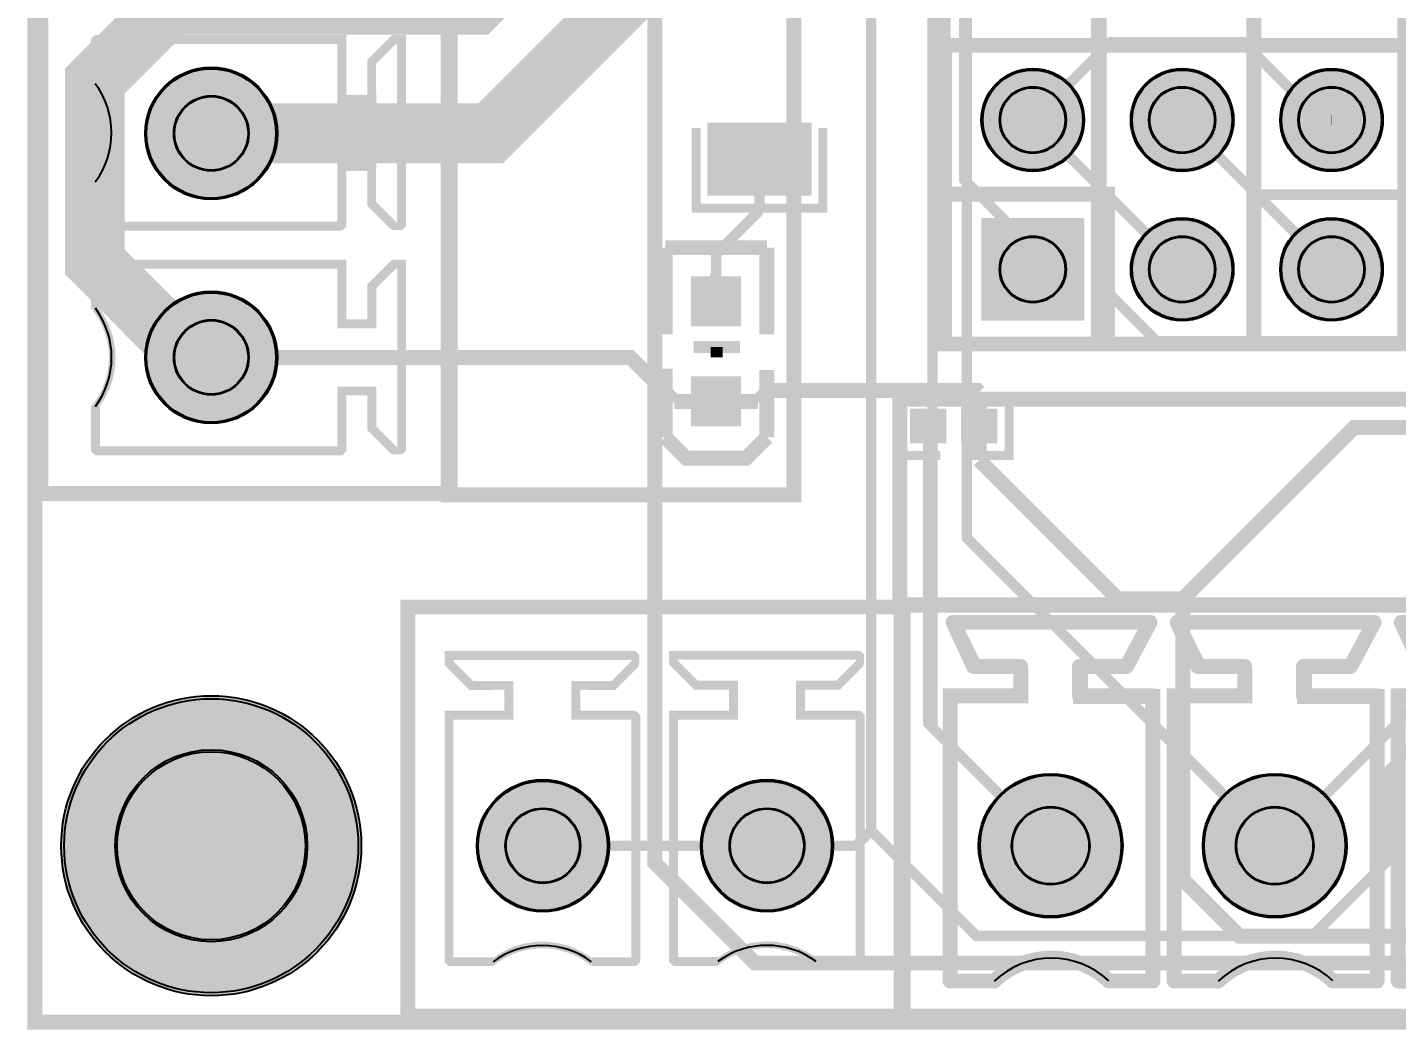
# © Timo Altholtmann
# Model space of a CAD drawing. Header units: millimetres. Extents: x -4 to 157, y 41 to 137.
# Drawn here: x -3.58 to 19.7, y 41.42 to 58.47 of the extents above; entities that cross this region are included whole.
import ezdxf

# ---------------------------------------------------------------- set-up
doc = ezdxf.new("R2010")
doc.units = ezdxf.units.MM
for name, color, linetype, true_color in [('BoardOutLine', 7, 'Continuous', 0xff00ff), ('BottomLayer', 7, 'Continuous', 0x0000ff), ('BottomSolderMaskLayer', 7, 'Continuous', 0xaa00ff), ('Document', 7, 'Continuous', 0xffffff), ('Multi-Layer', 7, 'Continuous', 0xc0c0c0), ('TopLayer', 7, 'Continuous', 0xff0000), ('TopPasteMaskLayer', 7, 'Continuous', 0x808080), ('TopSilkLayer', 7, 'Continuous', 0xffcc00), ('TopSolderMaskLayer', 7, 'Continuous', 0x800080)]:
    doc.layers.add(name, color=color, linetype=linetype, true_color=true_color)

msp = doc.modelspace()

# ---------------------------------------------------------------- hatches: boundary and pattern name
at = {"layer": 'BottomSolderMaskLayer'}
for points in [[(-1.582, 56.667, 1), (0.668, 56.667, 1)], [(12.637, 56.895, 1), (14.388, 56.895, 1)], [(15.177, 56.895, 1), (16.928, 56.895, 1)], [(17.717, 56.895, 1), (19.468, 56.895, 1)], [(12.637, 55.23), (14.388, 55.23), (14.388, 53.48), (12.637, 53.48)], [(15.177, 54.355, 1), (16.928, 54.355, 1)], [(17.717, 54.355, 1), (19.468, 54.355, 1)], [(-1.582, 52.857, 1), (0.668, 52.857, 1)], [(-3.007, 44.552, 1), (2.094, 44.552, 1)], [(4.056, 44.552, 1), (6.307, 44.552, 1)], [(7.866, 44.552, 1), (10.117, 44.552, 1)], [(12.59, 44.552, 1), (15.041, 44.552, 1)], [(16.4, 44.552, 1), (18.851, 44.552, 1)]]:
    msp.add_hatch(color=256, dxfattribs=at).paths.add_polyline_path(points)
at = {"layer": 'Document'}
for points in [[(-2.5, 58.267), (-2.5, 58.277), (-2.44, 58.337), (1.77, 58.337), (1.83, 58.277), (1.83, 57.317), (2.21, 57.317), (2.21, 57.907), (2.63, 58.327), (2.79, 58.327), (2.85, 58.267), (2.85, 56.677), (2.71, 56.677), (2.71, 58.197), (2.68, 58.197), (2.68, 58.197), (2.34, 57.857), (2.34, 57.237), (2.28, 57.177), (1.76, 57.177), (1.69, 57.247), (1.69, 58.197), (-2.5, 58.197)], [(-2.5, 57.517), (-2.36, 57.517), (-2.36, 58.187), (-2.5, 58.187), (-2.5, 57.517)], [(-2.5, 55.847), (-2.468, 55.887), (-2.438, 55.929), (-2.409, 55.971), (-2.382, 56.015), (-2.357, 56.06), (-2.333, 56.105), (-2.311, 56.152), (-2.292, 56.2), (-2.274, 56.248), (-2.258, 56.297), (-2.244, 56.346), (-2.232, 56.396), (-2.221, 56.447), (-2.213, 56.497), (-2.207, 56.548), (-2.203, 56.6), (-2.201, 56.651), (-2.201, 56.703), (-2.203, 56.754), (-2.207, 56.805), (-2.213, 56.856), (-2.221, 56.907), (-2.232, 56.958), (-2.244, 57.008), (-2.258, 57.057), (-2.274, 57.106), (-2.292, 57.154), (-2.311, 57.202), (-2.333, 57.248), (-2.357, 57.294), (-2.382, 57.339), (-2.409, 57.382), (-2.438, 57.425), (-2.468, 57.467), (-2.5, 57.507), (-2.36, 57.507), (-2.329, 57.463), (-2.3, 57.418), (-2.272, 57.371), (-2.246, 57.324), (-2.222, 57.276), (-2.2, 57.227), (-2.18, 57.177), (-2.162, 57.126), (-2.146, 57.075), (-2.131, 57.023), (-2.119, 56.971), (-2.109, 56.918), (-2.1, 56.865), (-2.094, 56.811), (-2.09, 56.758), (-2.088, 56.704), (-2.088, 56.65), (-2.09, 56.596), (-2.094, 56.542), (-2.1, 56.489), (-2.109, 56.436), (-2.119, 56.383), (-2.131, 56.33), (-2.146, 56.279), (-2.162, 56.227), (-2.18, 56.177), (-2.2, 56.127), (-2.222, 56.078), (-2.246, 56.029), (-2.272, 55.982), (-2.3, 55.936), (-2.329, 55.891), (-2.36, 55.847)], [(-2.5, 55.087), (-2.5, 55.077), (-2.44, 55.017), (1.77, 55.017), (1.83, 55.077), (1.83, 56.037), (2.21, 56.037), (2.21, 55.447), (2.63, 55.027), (2.79, 55.027), (2.85, 55.087), (2.85, 56.677), (2.71, 56.677), (2.71, 55.157), (2.68, 55.157), (2.68, 55.157), (2.34, 55.497), (2.34, 56.117), (2.28, 56.177), (1.76, 56.177), (1.69, 56.107), (1.69, 55.157), (-2.5, 55.157)], [(-2.5, 55.837), (-2.36, 55.837), (-2.36, 55.167), (-2.5, 55.167), (-2.5, 55.837)], [(-2.497, 54.448), (-2.497, 54.458), (-2.437, 54.518), (1.773, 54.518), (1.833, 54.458), (1.833, 53.498), (2.213, 53.498), (2.213, 54.088), (2.633, 54.508), (2.793, 54.508), (2.853, 54.448), (2.853, 52.858), (2.713, 52.858), (2.713, 54.378), (2.683, 54.378), (2.683, 54.378), (2.343, 54.038), (2.343, 53.418), (2.283, 53.358), (1.763, 53.358), (1.693, 53.428), (1.693, 54.378), (-2.497, 54.378)], [(-2.497, 53.698), (-2.357, 53.698), (-2.357, 54.368), (-2.497, 54.368), (-2.497, 53.698)], [(8.026, 53.62), (8.026, 54.28), (8.179, 54.28), (8.179, 53.62)], [(8.403, 53.895), (7.743, 53.895), (7.743, 54.047), (8.403, 54.047)], [(-2.497, 52.028), (-2.465, 52.068), (-2.435, 52.109), (-2.406, 52.152), (-2.379, 52.196), (-2.354, 52.24), (-2.33, 52.286), (-2.308, 52.333), (-2.289, 52.38), (-2.271, 52.428), (-2.255, 52.477), (-2.241, 52.527), (-2.228, 52.577), (-2.218, 52.627), (-2.21, 52.678), (-2.204, 52.729), (-2.2, 52.78), (-2.198, 52.832), (-2.198, 52.883), (-2.2, 52.935), (-2.204, 52.986), (-2.21, 53.037), (-2.218, 53.088), (-2.228, 53.138), (-2.241, 53.188), (-2.255, 53.238), (-2.271, 53.287), (-2.289, 53.335), (-2.308, 53.382), (-2.33, 53.429), (-2.354, 53.475), (-2.379, 53.519), (-2.406, 53.563), (-2.435, 53.606), (-2.465, 53.647), (-2.497, 53.688), (-2.357, 53.688), (-2.326, 53.644), (-2.297, 53.598), (-2.269, 53.552), (-2.243, 53.505), (-2.219, 53.457), (-2.197, 53.408), (-2.177, 53.358), (-2.159, 53.307), (-2.142, 53.256), (-2.128, 53.204), (-2.116, 53.151), (-2.106, 53.099), (-2.097, 53.045), (-2.091, 52.992), (-2.087, 52.938), (-2.085, 52.884), (-2.085, 52.831), (-2.087, 52.777), (-2.091, 52.723), (-2.097, 52.67), (-2.106, 52.616), (-2.116, 52.564), (-2.128, 52.511), (-2.142, 52.459), (-2.159, 52.408), (-2.177, 52.357), (-2.197, 52.307), (-2.219, 52.258), (-2.243, 52.21), (-2.269, 52.163), (-2.297, 52.117), (-2.326, 52.071), (-2.357, 52.028)], [(-2.497, 51.268), (-2.497, 51.258), (-2.437, 51.198), (1.773, 51.198), (1.833, 51.258), (1.833, 52.218), (2.213, 52.218), (2.213, 51.628), (2.633, 51.208), (2.793, 51.208), (2.853, 51.268), (2.853, 52.858), (2.713, 52.858), (2.713, 51.338), (2.683, 51.338), (2.683, 51.338), (2.343, 51.677), (2.343, 52.298), (2.283, 52.358), (1.763, 52.358), (1.693, 52.288), (1.693, 51.338), (-2.497, 51.338)], [(8.078, 51.766), (8.078, 52.426), (8.231, 52.426), (8.231, 51.766)], [(-2.497, 52.018), (-2.357, 52.018), (-2.357, 51.348), (-2.497, 51.348), (-2.497, 52.018)], [(15.506, 48.225), (12.355, 48.225), (12.586, 47.729), (13.306, 47.729), (13.322, 47.728), (13.339, 47.724), (13.354, 47.719), (13.369, 47.712), (13.383, 47.702), (13.395, 47.692), (13.406, 47.679), (13.416, 47.665), (13.423, 47.65), (13.428, 47.635), (13.432, 47.618), (13.433, 47.602), (13.433, 47.102), (13.432, 47.085), (13.428, 47.069), (13.423, 47.053), (13.416, 47.038), (13.406, 47.024), (13.395, 47.012), (13.383, 47.001), (13.369, 46.992), (13.354, 46.984), (13.339, 46.979), (13.322, 46.976), (13.306, 46.975), (12.233, 46.975), (12.233, 42.379), (12.856, 42.379), (12.872, 42.378), (12.888, 42.374), (12.904, 42.369), (12.919, 42.362), (12.933, 42.353), (12.945, 42.342), (12.956, 42.329), (12.966, 42.315), (12.973, 42.3), (12.978, 42.285), (12.982, 42.268), (12.983, 42.252), (12.982, 42.235), (12.978, 42.219), (12.973, 42.203), (12.966, 42.188), (12.956, 42.174), (12.945, 42.162), (12.933, 42.151), (12.919, 42.142), (12.904, 42.134), (12.888, 42.129), (12.872, 42.126), (12.856, 42.125), (12.106, 42.125), (12.089, 42.126), (12.073, 42.129), (12.057, 42.134), (12.042, 42.142), (12.028, 42.151), (12.016, 42.162), (12.005, 42.174), (11.996, 42.188), (11.988, 42.203), (11.983, 42.219), (11.98, 42.235), (11.979, 42.252), (11.979, 47.102), (11.98, 47.118), (11.983, 47.135), (11.988, 47.15), (11.996, 47.165), (12.005, 47.179), (12.016, 47.192), (12.028, 47.203), (12.042, 47.212), (12.057, 47.219), (12.073, 47.224), (12.089, 47.228), (12.106, 47.229), (13.179, 47.229), (13.179, 47.475), (12.506, 47.475), (12.488, 47.476), (12.47, 47.48), (12.453, 47.486), (12.437, 47.495), (12.423, 47.505), (12.41, 47.518), (12.399, 47.532), (12.391, 47.548), (12.041, 48.298), (12.034, 48.314), (12.03, 48.33), (12.029, 48.347), (12.029, 48.364), (12.032, 48.381), (12.037, 48.397), (12.044, 48.413), (12.053, 48.427), (12.064, 48.44), (12.077, 48.451), (12.091, 48.461), (12.106, 48.469), (12.122, 48.474), (12.139, 48.478), (12.156, 48.479), (15.506, 48.479), (15.522, 48.478), (15.538, 48.474), (15.554, 48.469), (15.569, 48.462), (15.583, 48.453), (15.595, 48.442), (15.606, 48.429), (15.616, 48.415), (15.623, 48.4), (15.628, 48.385), (15.632, 48.368), (15.633, 48.352), (15.632, 48.335), (15.628, 48.319), (15.623, 48.303), (15.616, 48.288), (15.606, 48.274), (15.595, 48.262), (15.583, 48.251), (15.569, 48.242), (15.554, 48.234), (15.538, 48.229), (15.522, 48.226), (15.506, 48.225)], [(15.618, 48.292), (15.218, 47.542), (15.209, 47.527), (15.198, 47.514), (15.185, 47.503), (15.171, 47.493), (15.156, 47.485), (15.14, 47.479), (15.123, 47.476), (15.106, 47.475), (14.433, 47.475), (14.433, 47.229), (15.556, 47.229), (15.572, 47.228), (15.589, 47.224), (15.604, 47.219), (15.619, 47.212), (15.633, 47.203), (15.645, 47.192), (15.656, 47.179), (15.666, 47.165), (15.673, 47.15), (15.678, 47.135), (15.682, 47.118), (15.683, 47.102), (15.683, 42.252), (15.682, 42.235), (15.678, 42.219), (15.673, 42.203), (15.666, 42.188), (15.656, 42.174), (15.645, 42.162), (15.633, 42.151), (15.619, 42.142), (15.604, 42.134), (15.589, 42.129), (15.572, 42.126), (15.556, 42.125), (14.806, 42.125), (14.789, 42.126), (14.773, 42.129), (14.757, 42.134), (14.742, 42.142), (14.728, 42.151), (14.716, 42.162), (14.705, 42.174), (14.696, 42.188), (14.688, 42.203), (14.683, 42.219), (14.68, 42.235), (14.679, 42.252), (14.68, 42.268), (14.683, 42.285), (14.688, 42.3), (14.696, 42.315), (14.705, 42.329), (14.716, 42.342), (14.728, 42.353), (14.742, 42.362), (14.757, 42.369), (14.773, 42.374), (14.789, 42.378), (14.806, 42.379), (15.429, 42.379), (15.429, 46.975), (14.306, 46.975), (14.289, 46.976), (14.273, 46.979), (14.257, 46.984), (14.242, 46.992), (14.228, 47.001), (14.216, 47.012), (14.205, 47.024), (14.196, 47.038), (14.188, 47.053), (14.183, 47.069), (14.18, 47.085), (14.179, 47.102), (14.179, 47.602), (14.18, 47.618), (14.183, 47.635), (14.188, 47.65), (14.196, 47.665), (14.205, 47.679), (14.216, 47.692), (14.228, 47.702), (14.242, 47.712), (14.257, 47.719), (14.273, 47.724), (14.289, 47.728), (14.306, 47.729), (15.029, 47.729), (15.394, 48.412), (15.402, 48.426), (15.413, 48.438), (15.425, 48.45), (15.438, 48.46), (15.453, 48.467), (15.469, 48.473), (15.485, 48.477), (15.501, 48.479), (15.518, 48.478), (15.534, 48.475), (15.55, 48.471), (15.565, 48.464), (15.58, 48.455), (15.592, 48.445), (15.604, 48.432), (15.613, 48.419), (15.621, 48.404), (15.627, 48.389), (15.631, 48.373), (15.633, 48.356), (15.632, 48.339), (15.629, 48.323), (15.625, 48.307), (15.618, 48.292)], [(19.316, 48.225), (16.165, 48.225), (16.396, 47.729), (17.115, 47.729), (17.132, 47.728), (17.148, 47.724), (17.164, 47.719), (17.179, 47.712), (17.193, 47.702), (17.205, 47.692), (17.216, 47.679), (17.225, 47.665), (17.233, 47.65), (17.238, 47.635), (17.241, 47.618), (17.242, 47.602), (17.242, 47.102), (17.241, 47.085), (17.238, 47.069), (17.233, 47.053), (17.225, 47.038), (17.216, 47.024), (17.205, 47.012), (17.193, 47.001), (17.179, 46.992), (17.164, 46.984), (17.148, 46.979), (17.132, 46.976), (17.115, 46.975), (16.043, 46.975), (16.043, 42.379), (16.666, 42.379), (16.682, 42.378), (16.698, 42.375), (16.714, 42.369), (16.729, 42.362), (16.743, 42.353), (16.755, 42.342), (16.766, 42.329), (16.776, 42.315), (16.783, 42.3), (16.788, 42.285), (16.791, 42.268), (16.793, 42.252), (16.791, 42.235), (16.788, 42.219), (16.783, 42.203), (16.776, 42.188), (16.766, 42.175), (16.755, 42.162), (16.743, 42.151), (16.729, 42.142), (16.714, 42.135), (16.698, 42.129), (16.682, 42.126), (16.666, 42.125), (15.916, 42.125), (15.899, 42.126), (15.883, 42.129), (15.867, 42.135), (15.852, 42.142), (15.838, 42.151), (15.826, 42.162), (15.815, 42.175), (15.806, 42.188), (15.798, 42.203), (15.793, 42.219), (15.79, 42.235), (15.789, 42.252), (15.789, 47.102), (15.79, 47.118), (15.793, 47.135), (15.798, 47.15), (15.806, 47.165), (15.815, 47.179), (15.826, 47.192), (15.838, 47.203), (15.852, 47.212), (15.867, 47.219), (15.883, 47.224), (15.899, 47.228), (15.916, 47.229), (16.988, 47.229), (16.988, 47.475), (16.316, 47.475), (16.298, 47.476), (16.28, 47.48), (16.263, 47.486), (16.247, 47.495), (16.233, 47.505), (16.22, 47.518), (16.209, 47.532), (16.201, 47.548), (15.85, 48.298), (15.844, 48.314), (15.84, 48.33), (15.839, 48.347), (15.839, 48.364), (15.842, 48.381), (15.847, 48.397), (15.854, 48.413), (15.863, 48.427), (15.874, 48.44), (15.887, 48.451), (15.901, 48.461), (15.916, 48.469), (15.932, 48.474), (15.949, 48.478), (15.966, 48.479), (19.316, 48.479), (19.332, 48.478), (19.348, 48.474), (19.364, 48.469), (19.379, 48.462), (19.393, 48.453), (19.405, 48.442), (19.416, 48.429), (19.426, 48.415), (19.433, 48.4), (19.438, 48.385), (19.442, 48.368), (19.443, 48.352), (19.442, 48.335), (19.438, 48.319), (19.433, 48.303), (19.426, 48.288), (19.416, 48.274), (19.405, 48.262), (19.393, 48.251), (19.379, 48.242), (19.364, 48.234), (19.348, 48.229), (19.332, 48.226), (19.316, 48.225)], [(19.428, 48.292), (19.028, 47.542), (19.019, 47.527), (19.008, 47.514), (18.995, 47.503), (18.981, 47.493), (18.966, 47.485), (18.95, 47.479), (18.933, 47.476), (18.916, 47.475), (18.243, 47.475), (18.243, 47.229), (19.366, 47.229), (19.382, 47.228), (19.398, 47.224), (19.414, 47.219), (19.429, 47.212), (19.443, 47.203), (19.455, 47.192), (19.466, 47.179), (19.476, 47.165), (19.483, 47.15), (19.488, 47.135), (19.491, 47.118), (19.493, 47.102), (19.493, 42.252), (19.491, 42.235), (19.488, 42.219), (19.483, 42.203), (19.476, 42.188), (19.466, 42.175), (19.455, 42.162), (19.443, 42.151), (19.429, 42.142), (19.414, 42.135), (19.398, 42.129), (19.382, 42.126), (19.366, 42.125), (18.616, 42.125), (18.599, 42.126), (18.583, 42.129), (18.567, 42.135), (18.552, 42.142), (18.538, 42.151), (18.526, 42.162), (18.515, 42.175), (18.506, 42.188), (18.498, 42.203), (18.493, 42.219), (18.49, 42.235), (18.489, 42.252), (18.49, 42.268), (18.493, 42.285), (18.498, 42.3), (18.506, 42.315), (18.515, 42.329), (18.526, 42.342), (18.538, 42.353), (18.552, 42.362), (18.567, 42.369), (18.583, 42.375), (18.599, 42.378), (18.616, 42.379), (19.239, 42.379), (19.239, 46.975), (18.116, 46.975), (18.099, 46.976), (18.083, 46.979), (18.067, 46.984), (18.052, 46.992), (18.038, 47.001), (18.026, 47.012), (18.015, 47.024), (18.006, 47.038), (17.998, 47.053), (17.993, 47.069), (17.99, 47.085), (17.989, 47.102), (17.989, 47.602), (17.99, 47.618), (17.993, 47.635), (17.998, 47.65), (18.006, 47.665), (18.015, 47.679), (18.026, 47.692), (18.038, 47.702), (18.052, 47.712), (18.067, 47.719), (18.083, 47.724), (18.099, 47.728), (18.116, 47.729), (18.839, 47.729), (19.204, 48.412), (19.212, 48.425), (19.223, 48.438), (19.235, 48.449), (19.249, 48.459), (19.263, 48.466), (19.279, 48.472), (19.295, 48.475), (19.311, 48.477), (19.328, 48.476), (19.344, 48.474), (19.359, 48.469), (19.374, 48.462), (19.388, 48.453), (19.401, 48.443), (19.412, 48.431), (19.422, 48.418), (19.43, 48.403), (19.436, 48.388), (19.44, 48.372), (19.442, 48.356), (19.441, 48.339), (19.439, 48.323), (19.434, 48.307), (19.428, 48.292)], [(23.126, 48.225), (19.975, 48.225), (20.207, 47.729), (20.926, 47.729), (20.942, 47.728), (20.959, 47.724), (20.974, 47.719), (20.989, 47.712), (21.003, 47.702), (21.015, 47.692), (21.026, 47.679), (21.036, 47.665), (21.043, 47.65), (21.048, 47.635), (21.052, 47.618), (21.053, 47.602), (21.053, 47.102), (21.052, 47.085), (21.048, 47.069), (21.043, 47.053), (21.036, 47.038), (21.026, 47.024), (21.015, 47.012), (21.003, 47.001), (20.989, 46.992), (20.974, 46.984), (20.959, 46.979), (20.942, 46.976), (20.926, 46.975), (19.853, 46.975), (19.853, 42.379), (20.476, 42.379), (20.492, 42.378), (20.509, 42.374), (20.524, 42.369), (20.539, 42.362), (20.553, 42.352), (20.565, 42.341), (20.576, 42.329), (20.586, 42.315), (20.593, 42.3), (20.598, 42.285), (20.602, 42.268), (20.603, 42.252), (20.602, 42.235), (20.598, 42.219), (20.593, 42.203), (20.586, 42.188), (20.576, 42.174), (20.565, 42.162), (20.553, 42.151), (20.539, 42.142), (20.524, 42.134), (20.509, 42.129), (20.492, 42.126), (20.476, 42.125), (19.726, 42.125), (19.709, 42.126), (19.693, 42.129), (19.677, 42.134), (19.662, 42.142), (19.648, 42.151), (19.636, 42.162), (19.625, 42.174), (19.616, 42.188), (19.608, 42.203), (19.603, 42.219), (19.6, 42.235), (19.599, 42.252), (19.599, 47.102), (19.6, 47.118), (19.603, 47.135), (19.608, 47.15), (19.616, 47.165), (19.625, 47.179), (19.636, 47.192), (19.648, 47.202), (19.662, 47.212), (19.677, 47.219), (19.693, 47.224), (19.709, 47.228), (19.726, 47.229), (20.799, 47.229), (20.799, 47.475), (20.126, 47.475), (20.108, 47.476), (20.09, 47.48), (20.073, 47.486), (20.057, 47.495), (20.043, 47.505), (20.03, 47.518), (20.019, 47.532), (20.011, 47.548), (19.661, 48.298), (19.654, 48.314), (19.65, 48.33), (19.649, 48.347), (19.649, 48.364), (19.652, 48.381), (19.657, 48.397), (19.664, 48.413), (19.673, 48.427), (19.684, 48.44), (19.697, 48.451), (19.711, 48.461), (19.726, 48.469), (19.742, 48.474), (19.759, 48.478), (19.776, 48.479), (23.126, 48.479), (23.142, 48.478), (23.159, 48.474), (23.174, 48.469), (23.189, 48.462), (23.203, 48.452), (23.215, 48.441), (23.226, 48.429), (23.236, 48.415), (23.243, 48.4), (23.248, 48.385), (23.252, 48.368), (23.253, 48.352), (23.252, 48.335), (23.248, 48.319), (23.243, 48.303), (23.236, 48.288), (23.226, 48.274), (23.215, 48.262), (23.203, 48.251), (23.189, 48.242), (23.174, 48.234), (23.159, 48.229), (23.142, 48.226), (23.126, 48.225)], [(3.582, 42.509), (3.572, 42.509), (3.512, 42.569), (3.512, 46.779), (3.572, 46.839), (4.532, 46.839), (4.532, 47.219), (3.942, 47.219), (3.522, 47.639), (3.522, 47.799), (3.582, 47.859), (5.172, 47.859), (5.172, 47.719), (3.652, 47.719), (3.652, 47.689), (3.652, 47.689), (3.992, 47.349), (4.612, 47.349), (4.672, 47.289), (4.672, 46.769), (4.602, 46.699), (3.652, 46.699), (3.652, 42.509)], [(6.762, 42.509), (6.772, 42.509), (6.832, 42.569), (6.832, 46.779), (6.772, 46.839), (5.812, 46.839), (5.812, 47.219), (6.402, 47.219), (6.822, 47.639), (6.822, 47.799), (6.762, 47.859), (5.172, 47.859), (5.172, 47.719), (6.692, 47.719), (6.692, 47.689), (6.692, 47.689), (6.352, 47.349), (5.732, 47.349), (5.672, 47.289), (5.672, 46.769), (5.742, 46.699), (6.692, 46.699), (6.692, 42.509)], [(7.402, 42.512), (7.392, 42.512), (7.332, 42.572), (7.332, 46.782), (7.392, 46.842), (8.352, 46.842), (8.352, 47.222), (7.762, 47.222), (7.342, 47.642), (7.342, 47.802), (7.402, 47.862), (8.992, 47.862), (8.992, 47.722), (7.472, 47.722), (7.472, 47.692), (7.472, 47.692), (7.812, 47.352), (8.432, 47.352), (8.492, 47.292), (8.492, 46.772), (8.422, 46.702), (7.472, 46.702), (7.472, 42.512)], [(10.582, 42.512), (10.592, 42.512), (10.652, 42.572), (10.652, 46.782), (10.592, 46.842), (9.632, 46.842), (9.632, 47.222), (10.222, 47.222), (10.642, 47.642), (10.642, 47.802), (10.582, 47.862), (8.992, 47.862), (8.992, 47.722), (10.512, 47.722), (10.512, 47.692), (10.512, 47.692), (10.172, 47.352), (9.552, 47.352), (9.492, 47.292), (9.492, 46.772), (9.562, 46.702), (10.512, 46.702), (10.512, 42.512)], [(6.002, 42.509), (5.962, 42.541), (5.921, 42.571), (5.878, 42.6), (5.834, 42.627), (5.789, 42.652), (5.744, 42.676), (5.697, 42.697), (5.65, 42.717), (5.601, 42.735), (5.552, 42.751), (5.503, 42.765), (5.453, 42.777), (5.403, 42.787), (5.352, 42.796), (5.301, 42.802), (5.249, 42.806), (5.198, 42.808), (5.147, 42.808), (5.095, 42.806), (5.044, 42.802), (4.993, 42.796), (4.942, 42.787), (4.892, 42.777), (4.842, 42.765), (4.792, 42.751), (4.743, 42.735), (4.695, 42.717), (4.648, 42.697), (4.601, 42.676), (4.555, 42.652), (4.51, 42.627), (4.467, 42.6), (4.424, 42.571), (4.383, 42.541), (4.342, 42.509), (4.342, 42.649), (4.386, 42.68), (4.431, 42.709), (4.478, 42.737), (4.525, 42.762), (4.573, 42.786), (4.622, 42.809), (4.672, 42.829), (4.723, 42.847), (4.774, 42.863), (4.826, 42.878), (4.878, 42.89), (4.931, 42.9), (4.984, 42.908), (5.038, 42.915), (5.092, 42.919), (5.145, 42.921), (5.199, 42.921), (5.253, 42.919), (5.307, 42.915), (5.36, 42.908), (5.413, 42.9), (5.466, 42.89), (5.519, 42.878), (5.571, 42.863), (5.622, 42.847), (5.673, 42.829), (5.722, 42.809), (5.772, 42.786), (5.82, 42.762), (5.867, 42.737), (5.913, 42.709), (5.958, 42.68), (6.002, 42.649)], [(9.822, 42.512), (9.781, 42.544), (9.74, 42.574), (9.697, 42.603), (9.654, 42.63), (9.609, 42.655), (9.563, 42.679), (9.516, 42.701), (9.469, 42.72), (9.421, 42.738), (9.372, 42.754), (9.322, 42.768), (9.272, 42.78), (9.222, 42.791), (9.171, 42.799), (9.12, 42.805), (9.069, 42.809), (9.017, 42.811), (8.966, 42.811), (8.914, 42.809), (8.863, 42.805), (8.812, 42.799), (8.761, 42.791), (8.711, 42.78), (8.661, 42.768), (8.611, 42.754), (8.563, 42.738), (8.514, 42.72), (8.467, 42.701), (8.42, 42.679), (8.374, 42.655), (8.33, 42.63), (8.286, 42.603), (8.243, 42.574), (8.202, 42.544), (8.162, 42.512), (8.162, 42.652), (8.206, 42.683), (8.251, 42.712), (8.297, 42.74), (8.344, 42.766), (8.392, 42.79), (8.441, 42.812), (8.491, 42.832), (8.542, 42.85), (8.593, 42.866), (8.645, 42.881), (8.698, 42.893), (8.751, 42.903), (8.804, 42.912), (8.857, 42.918), (8.911, 42.922), (8.965, 42.924), (9.019, 42.924), (9.072, 42.922), (9.126, 42.918), (9.18, 42.912), (9.233, 42.903), (9.286, 42.893), (9.338, 42.881), (9.39, 42.866), (9.441, 42.85), (9.492, 42.832), (9.542, 42.812), (9.591, 42.79), (9.639, 42.766), (9.686, 42.74), (9.733, 42.712), (9.778, 42.683), (9.822, 42.652)], [(4.332, 42.509), (4.332, 42.649), (3.662, 42.649), (3.662, 42.509), (4.332, 42.509)], [(6.012, 42.509), (6.012, 42.649), (6.682, 42.649), (6.682, 42.509), (6.012, 42.509)], [(8.152, 42.512), (8.152, 42.652), (7.482, 42.652), (7.482, 42.512), (8.152, 42.512)], [(9.832, 42.512), (9.832, 42.652), (10.502, 42.652), (10.502, 42.512), (9.832, 42.512)], [(14.718, 42.16), (14.68, 42.194), (14.641, 42.227), (14.6, 42.259), (14.558, 42.289), (14.515, 42.317), (14.471, 42.343), (14.425, 42.368), (14.379, 42.391), (14.332, 42.412), (14.284, 42.431), (14.236, 42.448), (14.186, 42.463), (14.136, 42.476), (14.086, 42.488), (14.036, 42.497), (13.984, 42.504), (13.933, 42.509), (13.882, 42.512), (13.83, 42.513), (13.779, 42.512), (13.727, 42.509), (13.676, 42.504), (13.625, 42.496), (13.574, 42.487), (13.524, 42.476), (13.474, 42.463), (13.425, 42.447), (13.377, 42.43), (13.329, 42.411), (13.282, 42.39), (13.236, 42.367), (13.19, 42.342), (13.146, 42.316), (13.103, 42.288), (13.061, 42.258), (13.02, 42.226), (12.981, 42.193), (12.943, 42.158), (12.93, 42.148), (12.916, 42.139), (12.901, 42.132), (12.885, 42.127), (12.869, 42.124), (12.852, 42.124), (12.836, 42.125), (12.819, 42.129), (12.804, 42.134), (12.789, 42.142), (12.775, 42.152), (12.763, 42.163), (12.753, 42.176), (12.744, 42.19), (12.737, 42.205), (12.732, 42.221), (12.729, 42.237), (12.728, 42.254), (12.73, 42.27), (12.734, 42.287), (12.739, 42.302), (12.747, 42.317), (12.757, 42.33), (12.768, 42.343), (12.81, 42.381), (12.854, 42.418), (12.899, 42.454), (12.945, 42.487), (12.992, 42.519), (13.041, 42.549), (13.09, 42.578), (13.141, 42.604), (13.193, 42.629), (13.245, 42.651), (13.298, 42.672), (13.352, 42.691), (13.407, 42.708), (13.462, 42.722), (13.518, 42.735), (13.574, 42.745), (13.631, 42.754), (13.687, 42.76), (13.744, 42.765), (13.802, 42.767), (13.859, 42.767), (13.916, 42.765), (13.973, 42.761), (14.03, 42.754), (14.086, 42.746), (14.142, 42.735), (14.198, 42.723), (14.253, 42.708), (14.308, 42.692), (14.362, 42.673), (14.415, 42.652), (14.468, 42.63), (14.519, 42.605), (14.57, 42.579), (14.62, 42.55), (14.668, 42.52), (14.716, 42.488), (14.762, 42.455), (14.807, 42.42), (14.851, 42.383), (14.893, 42.344), (14.904, 42.332), (14.914, 42.318), (14.921, 42.304), (14.927, 42.288), (14.931, 42.272), (14.932, 42.255), (14.932, 42.239), (14.929, 42.222), (14.924, 42.206), (14.917, 42.191), (14.908, 42.177), (14.898, 42.165), (14.886, 42.153), (14.872, 42.144), (14.857, 42.136), (14.842, 42.13), (14.826, 42.126), (14.809, 42.125), (14.792, 42.126), (14.776, 42.128), (14.76, 42.133), (14.745, 42.14), (14.731, 42.149), (14.718, 42.16)], [(18.528, 42.16), (18.49, 42.194), (18.451, 42.227), (18.41, 42.259), (18.368, 42.289), (18.325, 42.317), (18.28, 42.343), (18.235, 42.368), (18.189, 42.391), (18.142, 42.412), (18.094, 42.431), (18.045, 42.448), (17.996, 42.463), (17.946, 42.476), (17.896, 42.488), (17.845, 42.497), (17.794, 42.504), (17.743, 42.509), (17.692, 42.512), (17.64, 42.513), (17.589, 42.512), (17.537, 42.509), (17.486, 42.504), (17.435, 42.497), (17.384, 42.487), (17.334, 42.476), (17.284, 42.463), (17.235, 42.448), (17.186, 42.43), (17.139, 42.411), (17.092, 42.39), (17.045, 42.367), (17, 42.343), (16.956, 42.316), (16.913, 42.288), (16.871, 42.258), (16.83, 42.226), (16.791, 42.193), (16.753, 42.159), (16.741, 42.148), (16.727, 42.139), (16.713, 42.132), (16.697, 42.127), (16.682, 42.123), (16.666, 42.122), (16.649, 42.123), (16.634, 42.126), (16.618, 42.13), (16.603, 42.137), (16.59, 42.146), (16.577, 42.156), (16.566, 42.168), (16.557, 42.181), (16.549, 42.195), (16.543, 42.21), (16.539, 42.225), (16.537, 42.241), (16.537, 42.258), (16.539, 42.274), (16.543, 42.289), (16.549, 42.304), (16.557, 42.318), (16.567, 42.331), (16.578, 42.343), (16.62, 42.381), (16.664, 42.418), (16.709, 42.454), (16.755, 42.487), (16.802, 42.519), (16.851, 42.549), (16.9, 42.578), (16.951, 42.604), (17.003, 42.629), (17.055, 42.652), (17.108, 42.672), (17.162, 42.691), (17.217, 42.708), (17.272, 42.722), (17.328, 42.735), (17.384, 42.746), (17.441, 42.754), (17.497, 42.76), (17.554, 42.765), (17.611, 42.767), (17.669, 42.767), (17.726, 42.765), (17.783, 42.761), (17.84, 42.754), (17.896, 42.746), (17.952, 42.735), (18.008, 42.723), (18.063, 42.708), (18.118, 42.692), (18.172, 42.673), (18.225, 42.652), (18.278, 42.63), (18.329, 42.605), (18.38, 42.579), (18.43, 42.551), (18.478, 42.52), (18.526, 42.489), (18.572, 42.455), (18.617, 42.42), (18.661, 42.383), (18.703, 42.344), (18.714, 42.332), (18.724, 42.319), (18.731, 42.304), (18.737, 42.288), (18.741, 42.272), (18.742, 42.256), (18.742, 42.239), (18.739, 42.223), (18.734, 42.207), (18.727, 42.192), (18.718, 42.177), (18.708, 42.165), (18.696, 42.153), (18.682, 42.144), (18.667, 42.136), (18.652, 42.13), (18.635, 42.127), (18.619, 42.125), (18.602, 42.126), (18.586, 42.128), (18.57, 42.133), (18.555, 42.14), (18.541, 42.149), (18.528, 42.16)]]:
    msp.add_hatch(color=256, dxfattribs=at).paths.add_polyline_path(points)
at = {"layer": 'Multi-Layer'}
for points in [[(-1.557, 56.667, 1), (0.643, 56.667, 1)], [(12.662, 56.895, 1), (14.362, 56.895, 1)], [(15.202, 56.895, 1), (16.902, 56.895, 1)], [(17.742, 56.895, 1), (19.442, 56.895, 1)], [(12.662, 55.205), (14.362, 55.205), (14.362, 53.505), (12.662, 53.505)], [(15.202, 54.355, 1), (16.902, 54.355, 1)], [(17.742, 54.355, 1), (19.442, 54.355, 1)], [(-1.557, 52.857, 1), (0.643, 52.857, 1)], [(4.082, 44.552, 1), (6.282, 44.552, 1)], [(7.892, 44.552, 1), (10.092, 44.552, 1)], [(12.616, 44.552, 1), (15.016, 44.552, 1)], [(16.426, 44.552, 1), (18.826, 44.552, 1)]]:
    msp.add_hatch(color=256, dxfattribs=at).paths.add_polyline_path(points)
at = {"layer": 'TopLayer'}
for points in [[(9.715, 56.834), (8.014, 56.834), (8.014, 55.626), (9.715, 55.626)], [(8.528, 53.41), (7.728, 53.41), (7.728, 54.21), (8.528, 54.21)], [(8.528, 51.708), (7.728, 51.708), (7.728, 52.508), (8.528, 52.508)], [(12.017, 51.419), (12.017, 51.959), (11.451, 51.959), (11.451, 51.419)], [(12.317, 51.419), (12.317, 51.959), (12.882, 51.959), (12.882, 51.419)]]:
    msp.add_hatch(color=256, dxfattribs=at).paths.add_polyline_path(points)
at = {"layer": 'TopPasteMaskLayer'}
for points in [[(9.615, 56.834), (9.254, 56.834), (9.154, 56.734), (9.154, 56.523), (9.054, 56.423), (8.675, 56.423), (8.575, 56.523), (8.575, 56.734), (8.475, 56.834), (8.114, 56.834), (8.014, 56.734), (8.014, 55.726), (8.114, 55.626), (9.615, 55.626), (9.715, 55.726), (9.715, 56.734)], [(8.528, 53.41), (7.728, 53.41), (7.728, 54.21), (8.528, 54.21)], [(8.528, 51.708), (7.728, 51.708), (7.728, 52.508), (8.528, 52.508)], [(12.032, 51.459), (12.032, 51.919), (11.992, 51.959), (11.491, 51.959), (11.451, 51.919), (11.451, 51.459), (11.491, 51.419), (11.992, 51.419)], [(12.302, 51.459), (12.302, 51.919), (12.342, 51.959), (12.842, 51.959), (12.882, 51.919), (12.882, 51.459), (12.842, 51.419), (12.342, 51.419)]]:
    msp.add_hatch(color=256, dxfattribs=at).paths.add_polyline_path(points)
at = {"layer": 'TopSolderMaskLayer'}
for points in [[(-1.582, 56.667, 1), (0.668, 56.667, 1)], [(12.637, 56.895, 1), (14.388, 56.895, 1)], [(15.177, 56.895, 1), (16.928, 56.895, 1)], [(17.717, 56.895, 1), (19.468, 56.895, 1)], [(9.751, 56.852), (7.978, 56.852), (7.978, 55.608), (9.751, 55.608)], [(12.637, 55.23), (14.388, 55.23), (14.388, 53.48), (12.637, 53.48)], [(15.177, 54.355, 1), (16.928, 54.355, 1)], [(17.717, 54.355, 1), (19.468, 54.355, 1)], [(8.553, 53.385), (7.703, 53.385), (7.703, 54.235), (8.553, 54.235)], [(-1.582, 52.857, 1), (0.668, 52.857, 1)], [(8.553, 51.683), (7.703, 51.683), (7.703, 52.534), (8.553, 52.534)], [(12.042, 51.394), (12.042, 51.985), (11.426, 51.985), (11.426, 51.394)], [(12.291, 51.394), (12.291, 51.985), (12.908, 51.985), (12.908, 51.394)], [(-3.007, 44.552, 1), (2.094, 44.552, 1)], [(4.056, 44.552, 1), (6.307, 44.552, 1)], [(7.866, 44.552, 1), (10.117, 44.552, 1)], [(12.59, 44.552, 1), (15.041, 44.552, 1)], [(16.4, 44.552, 1), (18.851, 44.552, 1)]]:
    msp.add_hatch(color=256, dxfattribs=at).paths.add_polyline_path(points)

# ---------------------------------------------------------------- linework, layer by layer
at = {"layer": 'BoardOutLine', "const_width": 0.254}
msp.add_lwpolyline([(100.543, 129.052), (100.543, 136.552), (-3.457, 136.552), (-3.457, 41.552), (156.543, 41.552), (156.543, 136.552), (125.543, 136.552), (125.543, 129.052), (100.543, 129.052)], close=True, dxfattribs=at)
at = {"layer": 'BottomLayer'}
for points, const_width in [([(10.763, 44.81), (10.763, 73.072), (11.262, 73.571), (11.262, 74.115), (6.522, 78.854), (6.522, 92.268), (8.282, 94.027), (8.282, 100.532), (10.455, 102.705)], 0.178), ([(9.373, 99.932), (9.373, 85.001), (15.163, 79.211), (15.163, 66.508), (12.39, 63.734), (12.39, 49.787), (17.626, 44.552)], 0.178), ([(3.887, 73.098), (7.086, 69.899), (7.086, 44.262), (8.789, 42.558), (30.517, 42.558), (32.258, 44.299), (32.258, 53.924)], 0.254), ([(11.806, 63.962), (11.806, 46.561), (13.816, 44.552)], 0.178), ([(13.513, 56.896), (14.833, 58.217), (17.094, 58.217), (18.415, 56.896), (18.591, 56.896)], 0.178), ([(13.513, 56.896), (14.833, 58.217), (17.094, 58.217), (18.415, 56.896), (18.593, 56.896)], 0.178), ([(13.512, 56.895), (13.513, 56.896), (13.513, 56.896)], 0.178), ([(23.672, 56.895), (22.402, 55.625), (22.402, 53.834), (21.703, 53.135), (15.618, 53.135), (14.656, 54.097), (14.656, 55.751), (13.512, 56.895)], 0.178), ([(21.132, 56.895), (19.862, 55.625), (17.322, 55.625), (16.052, 56.895)], 0.178), ([(18.591, 56.896), (18.592, 56.895)], 0.178), ([(18.591, 56.896), (18.593, 56.896)], 0.178), ([(10.763, 44.81), (12.552, 43.02), (18.269, 43.02), (19.531, 44.282), (19.531, 45.793), (28.07, 54.332), (28.07, 54.672)], 0.178), ([(8.992, 44.552), (10.504, 44.552), (10.763, 44.81)], 0.178)]:
    msp.add_lwpolyline(points, dxfattribs=dict(at, const_width=const_width))
at = {"layer": 'BottomSolderMaskLayer'}
for centre, radius in [((-0.457, 56.667), 1.125), ((13.512, 56.895), 0.875), ((16.052, 56.895), 0.875), ((18.592, 56.895), 0.875), ((-0.457, 56.668), 0.639), ((13.512, 56.895), 0.566), ((16.052, 56.895), 0.566), ((18.592, 56.895), 0.566), ((16.052, 54.355), 0.875), ((18.592, 54.355), 0.875), ((13.512, 54.355), 0.566), ((16.052, 54.355), 0.566), ((18.592, 54.355), 0.566), ((-0.457, 52.857), 1.125), ((-0.457, 52.858), 0.639), ((-0.457, 44.552), 2.551), ((-0.457, 44.552), 1.633), ((5.182, 44.552), 1.125), ((8.992, 44.552), 1.125), ((13.816, 44.552), 1.225), ((17.626, 44.552), 1.225), ((5.182, 44.552), 0.639), ((8.992, 44.552), 0.639), ((13.816, 44.552), 0.664), ((17.626, 44.552), 0.664)]:
    msp.add_circle(centre, radius, dxfattribs=at)
at = {"layer": 'Multi-Layer'}
for centre, radius in [((-0.457, 56.667), 1.1), ((13.512, 56.895), 0.85), ((16.052, 56.895), 0.85), ((18.592, 56.895), 0.85), ((-0.457, 56.668), 0.625), ((13.512, 56.895), 0.55), ((16.052, 56.895), 0.55), ((18.592, 56.895), 0.55), ((16.052, 54.355), 0.85), ((18.592, 54.355), 0.85), ((13.512, 54.355), 0.55), ((16.052, 54.355), 0.55), ((18.592, 54.355), 0.55), ((-0.457, 52.857), 1.1), ((-0.457, 52.858), 0.625), ((-0.457, 44.552), 2.5), ((-0.457, 44.552), 1.6), ((5.182, 44.552), 1.1), ((8.992, 44.552), 1.1), ((13.816, 44.552), 1.2), ((17.626, 44.552), 1.2), ((5.182, 44.552), 0.625), ((8.992, 44.552), 0.625), ((13.816, 44.552), 0.65), ((17.626, 44.552), 0.65)]:
    msp.add_circle(centre, radius, dxfattribs=at)
at = {"layer": 'TopLayer'}
for points, const_width in [([(-0.457, 52.857), (-0.813, 52.857), (-2.438, 54.483), (-2.438, 57.557), (-1.143, 58.852), (4.039, 58.852), (5.105, 59.919), (5.105, 65.558), (7.823, 68.275), (7.823, 80.747), (12.344, 85.268), (12.395, 85.268), (16.866, 89.738), (16.866, 92.841)], 1.016), ([(-0.457, 52.858), (-0.813, 52.858), (-2.438, 54.483), (-2.438, 57.557), (-1.143, 58.852), (4.039, 58.852), (5.105, 59.919), (5.105, 65.558), (7.823, 68.275), (7.823, 70.281)], 0.254), ([(10.236, 66.61), (8.647, 66.61), (6.68, 64.643), (6.68, 59.055), (4.293, 56.668), (-0.457, 56.668)], 1.016), ([(10.236, 66.61), (8.647, 66.61), (6.68, 64.643), (6.68, 59.055), (4.293, 56.668), (-0.457, 56.668)], 1.016), ([(13.513, 54.356), (13.513, 54.712), (12.344, 55.88), (12.344, 59.461), (13.538, 60.655)], 0.178), ([(13.513, 54.356), (13.513, 54.712), (12.344, 55.88), (12.344, 59.462), (13.537, 60.655)], 0.178), ([(16.053, 54.356), (14.681, 55.728), (14.681, 59.004), (16.078, 60.401), (16.078, 60.656)], 0.178), ([(16.053, 54.356), (14.681, 55.728), (14.681, 59.004), (16.078, 60.402), (16.078, 60.529)], 0.178), ([(18.593, 54.356), (17.272, 55.677), (17.272, 59.309), (18.618, 60.656)], 0.178), ([(18.593, 54.356), (17.272, 55.677), (17.272, 59.309), (18.315, 60.353)], 0.178), ([(-0.457, 56.668), (-0.457, 56.668)], 1.016), ([(8.865, 56.23), (8.865, 55.355)], 0.178), ([(8.865, 55.355), (8.128, 54.619), (8.128, 53.81)], 0.178), ([(13.512, 54.355), (13.513, 54.356), (13.513, 54.356)], 0.178), ([(16.052, 54.355), (16.053, 54.356), (16.053, 54.356)], 0.178), ([(18.592, 54.355), (18.593, 54.356), (18.593, 54.356)], 0.178), ([(-0.457, 52.858), (6.67, 52.858), (7.419, 52.108)], 0.254), ([(8.837, 52.108), (9.025, 52.296), (12.572, 52.296), (12.599, 52.268)], 0.254), ([(12.599, 51.689), (12.599, 52.268)], 0.254), ([(8.128, 52.108), (7.419, 52.108)], 0.254), ([(8.128, 52.108), (8.837, 52.108)], 0.254), ([(11.734, 51.689), (11.734, 46.634), (13.816, 44.552)], 0.178), ([(12.599, 51.689), (12.599, 51.11)], 0.254), ([(16.065, 48.753), (18.976, 51.664), (21.912, 51.664)], 0.254), ([(17.626, 44.552), (23.369, 50.295), (23.369, 51.664)], 0.178), ([(16.065, 48.753), (14.957, 48.753), (12.599, 51.11)], 0.254), ([(21.436, 44.552), (19.896, 43.012), (17.029, 43.012), (16.065, 43.976), (16.065, 48.753)], 0.254), ([(5.182, 44.552), (8.992, 44.552)], 0.178)]:
    msp.add_lwpolyline(points, dxfattribs=dict(at, const_width=const_width))
at = {"layer": 'TopSilkLayer', "const_width": 0.254}
for points in [[(11.989, 73), (14.631, 73), (14.631, 53.086), (11.989, 53.086), (11.989, 73)], [(14.63, 73), (17.272, 73), (17.272, 53.086), (14.63, 53.086), (14.63, 73)], [(17.272, 73), (19.837, 73), (19.837, 53.086), (17.272, 53.086), (17.272, 73)], [(3.569, 58.979), (9.449, 58.979), (9.449, 50.521), (3.569, 50.521), (3.569, 58.979)], [(11.252, 52.146), (23.952, 52.146), (23.952, 48.641), (11.252, 48.641), (11.252, 52.146)]]:
    msp.add_lwpolyline(points, close=True, dxfattribs=at)
at = {"layer": 'TopSilkLayer'}
for points, const_width in [([(-3.357, 50.503), (-3.357, 58.963), (3.603, 58.963), (3.603, 50.543), (-3.337, 50.543)], 0.254), ([(2.778, 55.089), (2.778, 58.264), (2.651, 58.264), (2.27, 57.883), (2.271, 57.375), (2.271, 57.247), (1.762, 57.247), (1.762, 58.264), (-2.429, 58.264)], 0.152), ([(-2.429, 57.512), (-2.429, 58.264)], 0.152), ([(12.012, 58.165), (27.712, 58.165)], 0.254), ([(12.012, 58.165), (12.012, 53.085)], 0.254), ([(9.944, 56.758), (9.944, 55.398), (7.786, 55.398), (7.786, 56.758)], 0.152), ([(1.762, 55.089), (1.762, 56.105), (2.143, 56.105), (2.271, 56.105), (2.27, 55.47), (2.651, 55.089)], 0.152), ([(-2.429, 55.089), (-2.429, 55.842)], 0.152), ([(12.012, 55.632), (14.782, 55.632), (14.782, 53.085)], 0.254), ([(-2.429, 55.089), (1.762, 55.089)], 0.152), ([(8.992, 54.724), (7.264, 54.724)], 0.254), ([(7.264, 54.724), (7.264, 53.251)], 0.254), ([(8.992, 54.724), (8.992, 53.251)], 0.254), ([(2.781, 51.27), (2.781, 54.445), (2.654, 54.445), (2.273, 54.064), (2.274, 53.556), (2.274, 53.428), (1.765, 53.428), (1.765, 54.445), (-2.426, 54.445)], 0.152), ([(-2.426, 53.693), (-2.426, 54.445)], 0.152), ([(8.534, 53.035), (7.747, 53.035)], 0.203), ([(8.136, 53.035), (8.136, 52.86)], 0.203), ([(12.012, 53.085), (27.712, 53.085)], 0.254), ([(7.264, 52.667), (7.264, 51.499)], 0.254), ([(8.992, 52.642), (8.992, 51.499)], 0.254), ([(1.765, 51.27), (1.765, 52.286), (2.146, 52.286), (2.274, 52.286), (2.273, 51.651), (2.654, 51.27)], 0.152), ([(11.94, 51.191), (11.222, 51.191), (11.222, 52.188), (11.94, 52.188)], 0.152), ([(12.393, 51.191), (13.111, 51.191), (13.111, 52.188), (12.393, 52.188)], 0.152), ([(-2.426, 51.27), (-2.426, 52.023)], 0.152), ([(8.992, 51.499), (8.636, 51.143), (7.62, 51.143), (7.264, 51.499)], 0.254), ([(-2.426, 51.27), (1.765, 51.27)], 0.152), ([(11.347, 41.652), (2.887, 41.652), (2.887, 48.612), (11.307, 48.612), (11.307, 41.672)], 0.254), ([(23.976, 48.652), (11.276, 48.652)], 0.254), ([(11.276, 41.652), (11.276, 48.652)], 0.254), ([(12.525, 47.6), (12.155, 48.352)], 0.254), ([(15.505, 48.352), (12.155, 48.352)], 0.254), ([(15.106, 47.6), (15.505, 48.352)], 0.254), ([(16.335, 47.6), (15.966, 48.352)], 0.254), ([(19.316, 48.352), (15.966, 48.352)], 0.254), ([(18.916, 47.6), (19.316, 48.352)], 0.254), ([(20.145, 47.6), (19.776, 48.352)], 0.254), ([(23.126, 48.352), (19.776, 48.352)], 0.254), ([(6.76, 47.787), (3.585, 47.787), (3.585, 47.66), (3.966, 47.279), (4.474, 47.28), (4.602, 47.28), (4.602, 46.771), (3.585, 46.771), (3.585, 42.58)], 0.152), ([(6.76, 46.771), (5.744, 46.771), (5.744, 47.152), (5.744, 47.28), (6.379, 47.279), (6.76, 47.66)], 0.152), ([(10.579, 47.79), (7.404, 47.79), (7.404, 47.663), (7.785, 47.282), (8.293, 47.283), (8.422, 47.283), (8.422, 46.774), (7.404, 46.774), (7.404, 42.583)], 0.152), ([(10.579, 46.774), (9.563, 46.774), (9.563, 47.155), (9.563, 47.283), (10.198, 47.282), (10.579, 47.663)], 0.152), ([(12.105, 42.252), (12.105, 47.102), (13.308, 47.102), (13.308, 47.6)], 0.254), ([(13.307, 47.6), (12.525, 47.6)], 0.254), ([(14.324, 47.6), (14.324, 47.092), (15.555, 47.092), (15.555, 42.252)], 0.254), ([(14.324, 47.6), (15.106, 47.6)], 0.254), ([(15.916, 42.252), (15.916, 47.102), (17.118, 47.102), (17.118, 47.6)], 0.254), ([(17.117, 47.6), (16.335, 47.6)], 0.254), ([(18.134, 47.6), (18.134, 47.092), (19.366, 47.092), (19.366, 42.252)], 0.254), ([(18.134, 47.6), (18.916, 47.6)], 0.254), ([(19.726, 42.252), (19.726, 47.102), (20.928, 47.102), (20.928, 47.6)], 0.254), ([(6.76, 42.58), (6.76, 46.771)], 0.152), ([(10.579, 42.583), (10.579, 46.774)], 0.152), ([(4.337, 42.58), (3.585, 42.58)], 0.152), ([(6.76, 42.58), (6.007, 42.58)], 0.152), ([(8.157, 42.583), (7.404, 42.583)], 0.152), ([(10.579, 42.583), (9.827, 42.583)], 0.152), ([(12.105, 42.252), (12.856, 42.252)], 0.254), ([(15.555, 42.252), (14.805, 42.252)], 0.254), ([(15.916, 42.252), (16.666, 42.252)], 0.254), ([(19.366, 42.252), (18.616, 42.252)], 0.254), ([(19.726, 42.251), (20.476, 42.251)], 0.254), ([(23.976, 41.652), (11.276, 41.652)], 0.254)]:
    msp.add_lwpolyline(points, dxfattribs=dict(at, const_width=const_width))
for centre, radius, start, end in [((-3.559, 56.677), 1.405, 323.5356, 36.4644), ((-3.556, 52.858), 1.405, 323.5356, 36.4644), ((5.172, 41.45), 1.405, 53.5356, 126.4644), ((8.992, 41.453), 1.405, 53.5356, 126.4644), ((13.831, 41.223), 1.417, 46.5627, 133.512), ((17.641, 41.223), 1.417, 46.557, 133.5162)]:
    msp.add_arc(centre, radius, start, end, dxfattribs=at)
at = {"layer": 'TopSolderMaskLayer'}
for centre, radius in [((-0.457, 56.667), 1.125), ((13.512, 56.895), 0.875), ((16.052, 56.895), 0.875), ((18.592, 56.895), 0.875), ((-0.457, 56.668), 0.639), ((13.512, 56.895), 0.566), ((16.052, 56.895), 0.566), ((18.592, 56.895), 0.566), ((16.052, 54.355), 0.875), ((18.592, 54.355), 0.875), ((13.512, 54.355), 0.566), ((16.052, 54.355), 0.566), ((18.592, 54.355), 0.566), ((-0.457, 52.857), 1.125), ((-0.457, 52.858), 0.639), ((-0.457, 44.552), 2.551), ((-0.457, 44.552), 1.633), ((5.182, 44.552), 1.125), ((8.992, 44.552), 1.125), ((13.816, 44.552), 1.225), ((17.626, 44.552), 1.225), ((5.182, 44.552), 0.639), ((8.992, 44.552), 0.639), ((13.816, 44.552), 0.664), ((17.626, 44.552), 0.664)]:
    msp.add_circle(centre, radius, dxfattribs=at)

doc.saveas('drawing.dxf')
